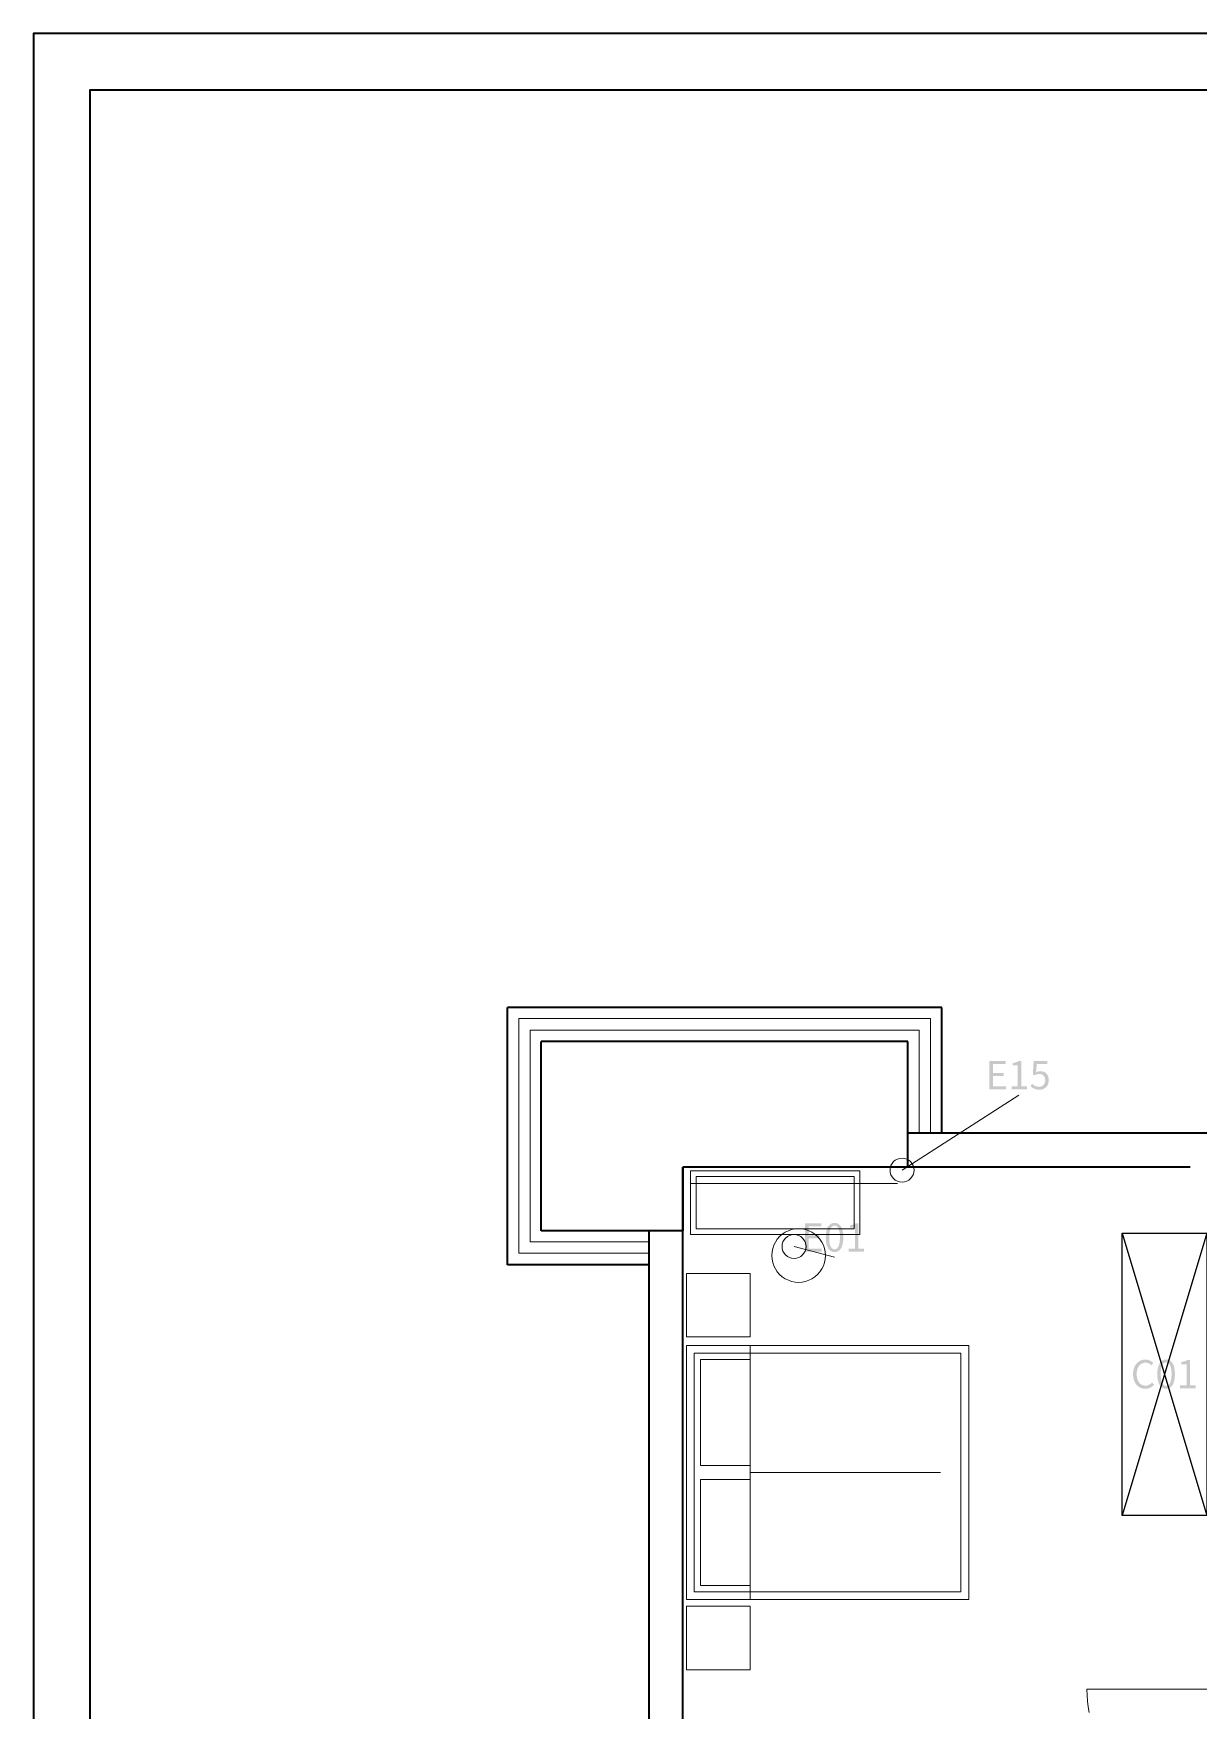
# Model space of a CAD drawing. Header units: millimetres. Extents: x -4600 to 229000, y -4300 to 19460.
# Drawn here: x 75400 to 83655, y 7580 to 19460 of the extents above; entities that cross this region are included whole.
import ezdxf

# ---------------------------------------------------------------- set-up
doc = ezdxf.new("R2010")
doc.units = ezdxf.units.MM
doc.header["$LTSCALE"] = 100
for name, color, linetype, lineweight in [('A-CABINET', 32, 'Continuous', 25), ('A-CURTAIN', 6, 'Continuous', 13), ('A-ELEC', 1, 'Continuous', 18), ('A-EX-WALL', 7, 'Continuous', 35), ('A-EX-WINDOW', 4, 'Continuous', 18), ('A-FURN', 7, 'Continuous', 18), ('A-LEADER', 8, 'Continuous', 13), ('A-NEW-DOOR', 3, 'Continuous', 18), ('A-SHEET', 7, 'Continuous', 35), ('A-TEXT', 7, 'Continuous', 18)]:
    doc.layers.add(name, color=color, linetype=linetype, lineweight=lineweight)

# ---------------------------------------------------------------- blocks, each defined once
blk = doc.blocks.new('SOURCE_PROPOSED')
at = {"layer": 'A-EX-WALL'}
for p, q in [((1836, 10761), (-1242, 10761)), ((-1242, 8938), (-1242, 10761)), ((1836, 9870), (1836, 10761)), ((1595, 10520), (-1002, 10520)), ((-1002, 9179), (-1002, 10520)), ((1595, 9870), (1595, 10520)), ((4563, 9870), (1595, 9870)), ((1595, 9630), (1595, 9870)), ((0, 4851), (0, 9630)), ((3595, 9630), (0, 9630)), ((0, 9630), (0, 9179)), ((3595, 9630), (1595, 9630)), ((0, 9179), (-1002, 9179)), ((-240, 9179), (-240, 2416)), ((-240, 8938), (-1242, 8938))]:
    blk.add_line(p, q, dxfattribs=at)
at = {"layer": 'A-EX-WINDOW'}
for p, q in [((1756, 10681), (-1162, 10681)), ((-1162, 9019), (-1162, 10681)), ((1676, 10600), (-1082, 10600)), ((-1082, 9099), (-1082, 10600)), ((1676, 9870), (1676, 10600)), ((1756, 9870), (1756, 10681)), ((-240, 9099), (-1082, 9099)), ((-240, 9019), (-1162, 9019))]:
    blk.add_line(p, q, dxfattribs=at)
blk = doc.blocks.new('FURNITURE_INDEX')
at = {"layer": 'A-TEXT'}
h = blk.add_hatch(color=256, dxfattribs=at)
edge = h.paths.add_edge_path()
edge.add_spline(control_points=[(3278, 8059), (3304, 8059), (3324, 8069), (3340, 8088)], knot_values=[0, 0, 0, 0, 1, 1, 1, 1], degree=3, periodic=0)
edge.add_line((3340, 8088), (3326, 8104))
edge.add_spline(control_points=[(3326, 8104), (3313, 8089), (3299, 8081), (3280, 8081), (3241, 8081), (3217, 8113), (3217, 8163), (3217, 8213), (3243, 8244), (3280, 8244), (3298, 8244), (3311, 8236), (3321, 8225)], knot_values=[0, 0, 0, 0, 1, 1, 1, 2, 2, 2, 3, 3, 3, 4, 4, 4, 4], degree=3, periodic=0)
edge.add_line((3321, 8225), (3335, 8241))
edge.add_spline(control_points=[(3335, 8241), (3324, 8254), (3304, 8266), (3280, 8266), (3229, 8266), (3191, 8227), (3191, 8162), (3191, 8097), (3229, 8059), (3278, 8059)], knot_values=[0, 0, 0, 0, 1, 1, 1, 2, 2, 2, 3, 3, 3, 3], degree=3, periodic=0)
h = blk.add_hatch(color=256, dxfattribs=at)
edge = h.paths.add_edge_path()
edge.add_spline(control_points=[(3426, 8059), (3463, 8059), (3488, 8093), (3488, 8163), (3488, 8232), (3463, 8266), (3426, 8266), (3387, 8266), (3363, 8232), (3363, 8163), (3363, 8093), (3387, 8059), (3426, 8059)], knot_values=[0, 0, 0, 0, 1, 1, 1, 2, 2, 2, 3, 3, 3, 4, 4, 4, 4], degree=3, periodic=0)
edge = h.paths.add_edge_path(flags=0)
edge.add_spline(control_points=[(3426, 8079), (3403, 8079), (3387, 8105), (3387, 8163), (3387, 8222), (3403, 8246), (3426, 8246), (3448, 8246), (3464, 8222), (3464, 8163), (3464, 8105), (3448, 8079), (3426, 8079)], knot_values=[0, 0, 0, 0, 1, 1, 1, 2, 2, 2, 3, 3, 3, 4, 4, 4, 4], degree=3, periodic=0)
h = blk.add_hatch(color=256, dxfattribs=at)
edge = h.paths.add_edge_path()
edge.add_line((3525, 8062), (3635, 8062))
edge.add_line((3635, 8062), (3635, 8083))
edge.add_line((3635, 8083), (3595, 8083))
edge.add_line((3595, 8083), (3595, 8262))
edge.add_line((3595, 8262), (3576, 8262))
edge.add_spline(control_points=[(3576, 8262), (3565, 8256), (3552, 8252), (3534, 8248)], knot_values=[0, 0, 0, 0, 1, 1, 1, 1], degree=3, periodic=0)
edge.add_line((3534, 8248), (3534, 8232))
edge.add_line((3534, 8232), (3570, 8232))
edge.add_line((3570, 8232), (3570, 8083))
edge.add_line((3570, 8083), (3525, 8083))
edge.add_line((3525, 8083), (3525, 8062))
at = {"layer": 'A-CABINET'}
blk.add_lwpolyline([(3113, 9162), (3713, 9162), (3713, 7162), (3113, 7162)], close=True, dxfattribs=at)
for points in [[(3113, 9162), (3713, 7162)], [(3713, 9162), (3113, 7162)]]:
    blk.add_lwpolyline(points, dxfattribs=at)
at = {"layer": 'A-CURTAIN'}
blk.add_line((56, 9513), (1523, 9513), dxfattribs=at)
at = {"layer": 'A-FURN'}
for p, q in [((477, 8366), (477, 6566)), ((477, 7466), (1827, 7466))]:
    blk.add_line(p, q, dxfattribs=at)
for points in [[(56, 9602), (1256, 9602), (1256, 9152), (56, 9152)], [(96, 9562), (1216, 9562), (1216, 9192), (96, 9192)], [(1011, 9003), (1010, 9028), (1005, 9052), (997, 9076), (986, 9098), (972, 9119), (956, 9138), (937, 9154), (916, 9168), (894, 9179), (870, 9187), (846, 9192), (821, 9193), (796, 9192), (772, 9187), (749, 9179), (726, 9168), (706, 9154), (687, 9138), (670, 9119), (657, 9098), (646, 9076), (638, 9052), (633, 9028), (631, 9003), (633, 8978), (638, 8954), (646, 8931), (657, 8908), (670, 8888), (687, 8869), (706, 8853), (726, 8839), (749, 8828), (772, 8820), (796, 8815), (821, 8813), (846, 8815), (870, 8820), (894, 8828), (916, 8839), (937, 8853), (956, 8869), (972, 8888), (986, 8908), (997, 8931), (1005, 8954), (1010, 8978), (1011, 9003)], [(27, 8876), (477, 8876), (477, 8426), (27, 8426)], [(27, 8366), (2027, 8366), (2027, 6566), (27, 6566)], [(82, 8311), (1972, 8311), (1972, 6621), (82, 6621)], [(127, 8266), (477, 8266), (477, 7516), (127, 7516)], [(127, 7416), (477, 7416), (477, 6666), (127, 6666)], [(27, 6519), (477, 6519), (477, 6069), (27, 6069)]]:
    blk.add_lwpolyline(points, close=True, dxfattribs=at)
at = {"layer": 'A-NEW-DOOR'}
blk.add_line((3714, 5931), (2864, 5931), dxfattribs=at)
blk.add_lwpolyline([(2880, 5765), (2873, 5806), (2868, 5847), (2865, 5889), (2864, 5931)], dxfattribs=at)
blk = doc.blocks.new('EQUIPMENT_POINTS')
at = {"layer": 'A-ELEC'}
for points in [[(2173, 10180), (2291, 10180), (2291, 10202), (2198, 10202), (2198, 10275), (2274, 10275), (2274, 10296), (2198, 10296), (2198, 10359), (2288, 10359), (2288, 10380), (2173, 10380), (2173, 10180)], [(867, 9031), (985, 9031), (985, 9052), (892, 9052), (892, 9125), (968, 9125), (968, 9147), (892, 9147), (892, 9209), (982, 9209), (982, 9231), (867, 9231), (867, 9031)]]:
    blk.add_hatch(color=256, dxfattribs=at).paths.add_polyline_path(points)
h = blk.add_hatch(color=256, dxfattribs=at)
edge = h.paths.add_edge_path()
edge.add_line((2330, 10180), (2439, 10180))
edge.add_line((2439, 10180), (2439, 10201))
edge.add_line((2439, 10201), (2399, 10201))
edge.add_line((2399, 10201), (2399, 10380))
edge.add_line((2399, 10380), (2380, 10380))
edge.add_spline(control_points=[(2380, 10380), (2369, 10374), (2356, 10369), (2339, 10366)], knot_values=[0, 0, 0, 0, 1, 1, 1, 1], degree=3, periodic=0)
edge.add_line((2339, 10366), (2339, 10350))
edge.add_line((2339, 10350), (2374, 10350))
edge.add_line((2374, 10350), (2374, 10201))
edge.add_line((2374, 10201), (2330, 10201))
edge.add_line((2330, 10201), (2330, 10180))
h = blk.add_hatch(color=256, dxfattribs=at)
edge = h.paths.add_edge_path()
edge.add_spline(control_points=[(2529, 10177), (2562, 10177), (2594, 10202), (2594, 10245), (2594, 10290), (2567, 10309), (2534, 10309), (2522, 10309), (2513, 10306), (2504, 10301)], knot_values=[0, 0, 0, 0, 1, 1, 1, 2, 2, 2, 3, 3, 3, 3], degree=3, periodic=0)
edge.add_line((2504, 10301), (2509, 10359))
edge.add_line((2509, 10359), (2584, 10359))
edge.add_line((2584, 10359), (2584, 10380))
edge.add_line((2584, 10380), (2487, 10380))
edge.add_line((2487, 10380), (2481, 10287))
edge.add_line((2481, 10287), (2494, 10279))
edge.add_spline(control_points=[(2494, 10279), (2505, 10286), (2514, 10290), (2527, 10290), (2552, 10290), (2569, 10273), (2569, 10245), (2569, 10216), (2550, 10198), (2526, 10198), (2503, 10198), (2488, 10208), (2477, 10220)], knot_values=[0, 0, 0, 0, 1, 1, 1, 2, 2, 2, 3, 3, 3, 4, 4, 4, 4], degree=3, periodic=0)
edge.add_line((2477, 10220), (2465, 10203))
edge.add_spline(control_points=[(2465, 10203), (2478, 10190), (2497, 10177), (2529, 10177)], knot_values=[0, 0, 0, 0, 1, 1, 1, 1], degree=3, periodic=0)
h = blk.add_hatch(color=256, dxfattribs=at)
edge = h.paths.add_edge_path()
edge.add_spline(control_points=[(1076, 9027), (1114, 9027), (1138, 9061), (1138, 9131), (1138, 9201), (1114, 9234), (1076, 9234), (1038, 9234), (1014, 9201), (1014, 9131), (1014, 9061), (1038, 9027), (1076, 9027)], knot_values=[0, 0, 0, 0, 1, 1, 1, 2, 2, 2, 3, 3, 3, 4, 4, 4, 4], degree=3, periodic=0)
edge = h.paths.add_edge_path(flags=0)
edge.add_spline(control_points=[(1076, 9047), (1053, 9047), (1038, 9073), (1038, 9131), (1038, 9190), (1053, 9215), (1076, 9215), (1099, 9215), (1114, 9190), (1114, 9131), (1114, 9073), (1099, 9047), (1076, 9047)], knot_values=[0, 0, 0, 0, 1, 1, 1, 2, 2, 2, 3, 3, 3, 4, 4, 4, 4], degree=3, periodic=0)
h = blk.add_hatch(color=256, dxfattribs=at)
edge = h.paths.add_edge_path()
edge.add_line((1176, 9031), (1285, 9031))
edge.add_line((1285, 9031), (1285, 9051))
edge.add_line((1285, 9051), (1245, 9051))
edge.add_line((1245, 9051), (1245, 9231))
edge.add_line((1245, 9231), (1226, 9231))
edge.add_spline(control_points=[(1226, 9231), (1215, 9224), (1202, 9220), (1185, 9216)], knot_values=[0, 0, 0, 0, 1, 1, 1, 1], degree=3, periodic=0)
edge.add_line((1185, 9216), (1185, 9201))
edge.add_line((1185, 9201), (1220, 9201))
edge.add_line((1220, 9201), (1220, 9051))
edge.add_line((1220, 9051), (1176, 9051))
edge.add_line((1176, 9051), (1176, 9031))
for centre in [(1554, 9608), (789, 9067)]:
    blk.add_circle(centre, 85, dxfattribs=at)
at = {"layer": 'A-LEADER'}
for points in [[(1554, 9608), (2383, 10140)], [(789, 9067), (1076, 8991)]]:
    blk.add_lwpolyline(points, dxfattribs=at)
blk = doc.blocks.new('A03_SHEET')
at = {"layer": 'A-SHEET'}
for points in [[(-4600, -4300), (29000, -4300), (29000, 19460), (-4600, 19460)], [(-4200, -3900), (28600, -3900), (28600, 19060), (-4200, 19060)]]:
    blk.add_lwpolyline(points, close=True, dxfattribs=at)
for name in ['SOURCE_PROPOSED', 'FURNITURE_INDEX', 'EQUIPMENT_POINTS']:
    blk.add_blockref(name, (0, 1800))

msp = doc.modelspace()

# ---------------------------------------------------------------- block references
msp.add_blockref('A03_SHEET', (80000, 0))

doc.saveas('drawing.dxf')
